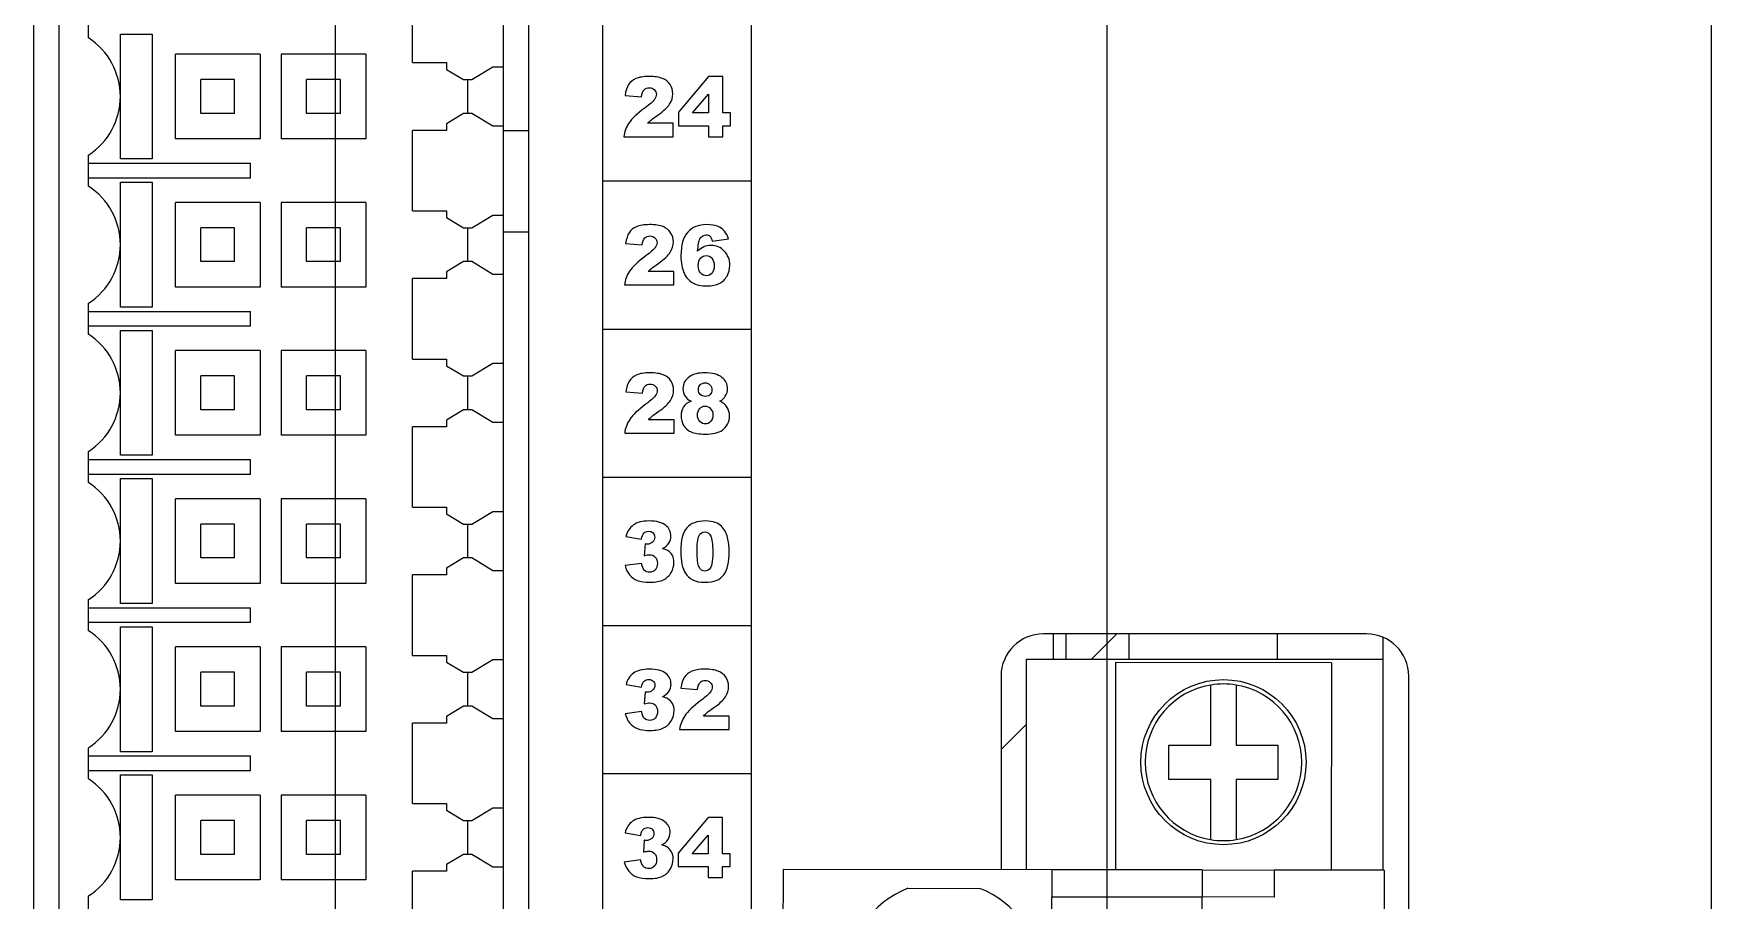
# Model space of a CAD drawing. Header units: millimetres. Extents: x 40 to 416, y -270 to 20.
# Drawn here: x 354.62 to 394.25, y -203.88 to -183.4 of the extents above; entities that cross this region are included whole.
import ezdxf

# ---------------------------------------------------------------- set-up
doc = ezdxf.new("R2010")
doc.units = ezdxf.units.MM
doc.layers.add('02___PRT_ALL_AXES', color=7, linetype='Continuous')

# ---------------------------------------------------------------- blocks, each defined once
blk = doc.blocks.new('MOD_DIM780')
at = {"linetype": 'Continuous'}
for p, q in [((146.219, 128.861), (146.219, 48.361)), ((156.719, 48.361), (156.719, 128.861)), ((145.619, 128.161), (145.619, 48.561)), ((157.319, 48.561), (157.319, 128.161)), ((159.069, 51.611), (159.069, 125.111)), ((162.569, 125.111), (162.569, 51.611)), ((170.969, 124.511), (170.969, 38.611)), ((154.569, 85.911), (154.569, 87.811)), ((146.919, 86.494), (146.919, 87.228)), ((147.669, 86.586), (148.421, 86.586)), ((147.669, 85.115), (147.669, 86.586)), ((148.421, 86.586), (148.421, 83.636)), ((150.969, 86.111), (148.969, 86.111)), ((148.969, 84.111), (148.969, 86.111)), ((150.969, 86.111), (150.969, 84.111)), ((153.469, 86.111), (151.469, 86.111)), ((151.469, 86.111), (151.469, 84.111)), ((153.469, 86.111), (153.469, 84.111)), ((154.569, 85.911), (155.37, 85.911)), ((155.37, 85.911), (155.369, 85.753)), ((155.369, 85.753), (155.772, 85.511)), ((155.969, 85.511), (156.469, 85.811)), ((156.469, 85.811), (156.719, 85.811)), ((150.369, 85.511), (149.569, 85.511)), ((149.569, 84.711), (149.569, 85.511)), ((150.369, 84.711), (150.369, 85.511)), ((152.869, 85.511), (152.069, 85.511)), ((152.069, 84.711), (152.069, 85.511)), ((152.869, 84.711), (152.869, 85.511)), ((155.772, 85.511), (155.969, 85.511)), ((155.869, 85.511), (155.869, 84.711)), ((161.563, 85.585), (160.854, 84.742)), ((161.902, 85.585), (161.563, 85.585)), ((161.902, 84.724), (161.902, 85.585)), ((147.669, 83.636), (147.669, 85.107)), ((159.59, 85.138), (159.979, 85.106)), ((161.187, 84.724), (161.563, 85.164)), ((161.563, 85.164), (161.563, 84.724)), ((150.369, 84.711), (149.569, 84.711)), ((152.869, 84.711), (152.069, 84.711)), ((155.772, 84.711), (155.369, 84.468)), ((155.369, 84.468), (155.37, 84.311)), ((155.969, 84.711), (155.772, 84.711)), ((156.469, 84.41), (155.969, 84.711)), ((160.728, 84.478), (160.121, 84.478)), ((160.728, 84.161), (160.728, 84.478)), ((160.854, 84.742), (160.854, 84.422)), ((160.854, 84.422), (161.563, 84.422)), ((161.563, 84.724), (161.187, 84.724)), ((161.563, 84.422), (161.563, 84.161)), ((162.077, 84.724), (161.902, 84.724)), ((161.902, 84.422), (162.077, 84.422)), ((161.902, 84.161), (161.902, 84.422)), ((162.077, 84.422), (162.077, 84.724)), ((150.969, 84.111), (148.969, 84.111)), ((153.469, 84.111), (151.469, 84.111)), ((155.37, 84.311), (154.569, 84.311)), ((154.569, 82.411), (154.569, 84.311)), ((156.719, 84.41), (156.469, 84.41)), ((156.719, 84.311), (157.319, 84.311)), ((159.561, 84.161), (160.728, 84.161)), ((161.563, 84.161), (161.902, 84.161)), ((146.919, 82.994), (146.919, 83.728)), ((148.421, 83.636), (147.669, 83.636)), ((146.919, 83.536), (150.744, 83.536)), ((150.744, 83.186), (150.744, 83.536)), ((150.744, 83.186), (146.919, 83.186)), ((147.669, 83.086), (148.421, 83.086)), ((147.669, 81.615), (147.669, 83.086)), ((148.421, 83.086), (148.421, 80.136)), ((162.569, 83.111), (159.069, 83.111)), ((150.969, 82.611), (148.969, 82.611)), ((148.969, 80.611), (148.969, 82.611)), ((150.969, 82.611), (150.969, 80.611)), ((153.469, 82.611), (151.469, 82.611)), ((151.469, 82.611), (151.469, 80.611)), ((153.469, 82.611), (153.469, 80.611)), ((154.569, 82.411), (155.37, 82.411)), ((155.37, 82.411), (155.369, 82.253)), ((155.369, 82.253), (155.772, 82.011)), ((155.969, 82.011), (156.469, 82.311)), ((156.469, 82.311), (156.719, 82.311)), ((150.369, 82.011), (149.569, 82.011)), ((149.569, 81.211), (149.569, 82.011)), ((150.369, 81.211), (150.369, 82.011)), ((152.869, 82.011), (152.069, 82.011)), ((152.069, 81.211), (152.069, 82.011)), ((152.869, 81.211), (152.869, 82.011)), ((155.772, 82.011), (155.969, 82.011)), ((155.869, 82.011), (155.869, 81.211)), ((156.719, 81.911), (157.319, 81.911)), ((161.647, 81.698), (162.034, 81.746)), ((147.669, 80.136), (147.669, 81.607)), ((159.604, 81.638), (159.993, 81.606)), ((150.369, 81.211), (149.569, 81.211)), ((152.869, 81.211), (152.069, 81.211)), ((155.772, 81.211), (155.369, 80.968)), ((155.369, 80.968), (155.37, 80.811)), ((155.969, 81.211), (155.772, 81.211)), ((156.469, 80.91), (155.969, 81.211)), ((156.719, 80.91), (156.469, 80.91)), ((160.742, 80.978), (160.135, 80.978)), ((160.742, 80.661), (160.742, 80.978)), ((150.969, 80.611), (148.969, 80.611)), ((153.469, 80.611), (151.469, 80.611)), ((155.37, 80.811), (154.569, 80.811)), ((154.569, 78.911), (154.569, 80.811)), ((159.575, 80.661), (160.742, 80.661)), ((146.919, 79.494), (146.919, 80.228)), ((148.421, 80.136), (147.669, 80.136)), ((146.919, 80.036), (150.744, 80.036)), ((150.744, 79.686), (146.919, 79.686)), ((150.744, 79.686), (150.744, 80.036)), ((147.669, 79.586), (148.421, 79.586)), ((147.669, 78.115), (147.669, 79.586)), ((148.421, 79.586), (148.421, 76.636)), ((162.569, 79.611), (159.069, 79.611)), ((150.969, 79.111), (148.969, 79.111)), ((148.969, 77.111), (148.969, 79.111)), ((150.969, 79.111), (150.969, 77.111)), ((153.469, 79.111), (151.469, 79.111)), ((151.469, 79.111), (151.469, 77.111)), ((153.469, 79.111), (153.469, 77.111)), ((154.569, 78.911), (155.37, 78.911)), ((155.37, 78.911), (155.369, 78.753)), ((150.369, 78.511), (149.569, 78.511)), ((149.569, 77.711), (149.569, 78.511)), ((150.369, 77.711), (150.369, 78.511)), ((152.869, 78.511), (152.069, 78.511)), ((152.069, 77.711), (152.069, 78.511)), ((152.869, 77.711), (152.869, 78.511)), ((155.369, 78.753), (155.772, 78.511)), ((155.772, 78.511), (155.969, 78.511)), ((155.869, 78.511), (155.869, 77.711)), ((155.969, 78.511), (156.469, 78.811)), ((156.469, 78.811), (156.719, 78.811)), ((147.669, 76.636), (147.669, 78.107)), ((159.609, 78.138), (159.999, 78.106)), ((150.369, 77.711), (149.569, 77.711)), ((152.869, 77.711), (152.069, 77.711)), ((155.772, 77.711), (155.369, 77.468)), ((155.969, 77.711), (155.772, 77.711)), ((156.469, 77.41), (155.969, 77.711)), ((155.37, 77.311), (154.569, 77.311)), ((154.569, 75.411), (154.569, 77.311)), ((155.369, 77.468), (155.37, 77.311)), ((156.719, 77.41), (156.469, 77.41)), ((160.748, 77.478), (160.14, 77.478)), ((160.748, 77.161), (160.748, 77.478)), ((150.969, 77.111), (148.969, 77.111)), ((153.469, 77.111), (151.469, 77.111)), ((159.581, 77.161), (160.748, 77.161)), ((146.919, 75.994), (146.919, 76.728)), ((146.919, 76.536), (150.744, 76.536)), ((148.421, 76.636), (147.669, 76.636)), ((150.744, 76.186), (150.744, 76.536)), ((150.744, 76.186), (146.919, 76.186)), ((162.569, 76.111), (159.069, 76.111)), ((147.669, 76.086), (148.421, 76.086)), ((147.669, 74.615), (147.669, 76.086)), ((148.421, 76.086), (148.421, 73.136)), ((150.969, 75.611), (148.969, 75.611)), ((148.969, 73.611), (148.969, 75.611)), ((150.969, 75.611), (150.969, 73.611)), ((153.469, 75.611), (151.469, 75.611)), ((151.469, 75.611), (151.469, 73.611)), ((153.469, 75.611), (153.469, 73.611)), ((154.569, 75.411), (155.37, 75.411)), ((155.37, 75.411), (155.369, 75.253)), ((155.969, 75.011), (156.469, 75.311)), ((156.469, 75.311), (156.719, 75.311)), ((150.369, 75.011), (149.569, 75.011)), ((149.569, 74.211), (149.569, 75.011)), ((150.369, 74.211), (150.369, 75.011)), ((152.869, 75.011), (152.069, 75.011)), ((152.069, 74.211), (152.069, 75.011)), ((152.869, 74.211), (152.869, 75.011)), ((155.369, 75.253), (155.772, 75.011)), ((155.772, 75.011), (155.969, 75.011)), ((155.869, 75.011), (155.869, 74.211)), ((147.669, 73.136), (147.669, 74.607)), ((159.61, 74.722), (159.978, 74.656)), ((160.062, 74.543), (160.042, 74.265)), ((150.369, 74.211), (149.569, 74.211)), ((152.869, 74.211), (152.069, 74.211)), ((155.772, 74.211), (155.369, 73.968)), ((155.969, 74.211), (155.772, 74.211)), ((156.469, 73.91), (155.969, 74.211)), ((155.37, 73.811), (154.569, 73.811)), ((154.569, 71.911), (154.569, 73.811)), ((155.369, 73.968), (155.37, 73.811)), ((156.719, 73.91), (156.469, 73.91)), ((159.978, 74.082), (159.589, 74.03)), ((150.969, 73.611), (148.969, 73.611)), ((153.469, 73.611), (151.469, 73.611)), ((146.919, 72.494), (146.919, 73.228)), ((146.919, 73.036), (150.744, 73.036)), ((148.421, 73.136), (147.669, 73.136)), ((150.744, 72.686), (150.744, 73.036)), ((150.744, 72.686), (146.919, 72.686)), ((147.669, 72.586), (148.421, 72.586)), ((147.669, 71.115), (147.669, 72.586)), ((148.421, 72.586), (148.421, 69.636)), ((162.569, 72.611), (159.069, 72.611)), ((150.969, 72.111), (148.969, 72.111)), ((148.969, 70.111), (148.969, 72.111)), ((150.969, 72.111), (150.969, 70.111)), ((153.469, 72.111), (151.469, 72.111)), ((151.469, 72.111), (151.469, 70.111)), ((153.469, 72.111), (153.469, 70.111)), ((154.569, 71.911), (155.37, 71.911)), ((155.37, 71.911), (155.369, 71.753)), ((155.369, 71.753), (155.772, 71.511)), ((155.969, 71.511), (156.469, 71.811)), ((156.469, 71.811), (156.719, 71.811)), ((150.369, 71.511), (149.569, 71.511)), ((149.569, 70.711), (149.569, 71.511)), ((150.369, 70.711), (150.369, 71.511)), ((152.869, 71.511), (152.069, 71.511)), ((152.069, 70.711), (152.069, 71.511)), ((152.869, 70.711), (152.869, 71.511)), ((155.772, 71.511), (155.969, 71.511)), ((155.869, 71.511), (155.869, 70.711)), ((147.669, 69.636), (147.669, 71.107)), ((159.613, 71.222), (159.981, 71.156)), ((160.065, 71.043), (160.045, 70.765)), ((160.908, 71.138), (161.298, 71.106)), ((150.369, 70.711), (149.569, 70.711)), ((152.869, 70.711), (152.069, 70.711)), ((155.772, 70.711), (155.369, 70.468)), ((155.969, 70.711), (155.772, 70.711)), ((156.469, 70.41), (155.969, 70.711)), ((159.981, 70.582), (159.592, 70.53)), ((155.37, 70.311), (154.569, 70.311)), ((154.569, 68.411), (154.569, 70.311)), ((155.369, 70.468), (155.37, 70.311)), ((156.719, 70.41), (156.469, 70.41)), ((160.879, 70.161), (162.046, 70.161)), ((162.046, 70.478), (161.439, 70.478)), ((162.046, 70.161), (162.046, 70.478)), ((150.969, 70.111), (148.969, 70.111)), ((153.469, 70.111), (151.469, 70.111)), ((146.919, 68.994), (146.919, 69.728)), ((146.919, 69.536), (150.744, 69.536)), ((148.421, 69.636), (147.669, 69.636)), ((150.744, 69.186), (150.744, 69.536)), ((150.744, 69.186), (146.919, 69.186)), ((147.669, 69.086), (148.421, 69.086)), ((147.669, 67.615), (147.669, 69.086)), ((148.421, 69.086), (148.421, 66.136)), ((162.569, 69.111), (159.069, 69.111)), ((150.969, 68.611), (148.969, 68.611)), ((148.969, 66.611), (148.969, 68.611)), ((150.969, 68.611), (150.969, 66.611)), ((153.469, 68.611), (151.469, 68.611)), ((151.469, 68.611), (151.469, 66.611)), ((153.469, 68.611), (153.469, 66.611)), ((154.569, 68.411), (155.37, 68.411)), ((155.37, 68.411), (155.369, 68.253)), ((155.369, 68.253), (155.772, 68.011)), ((155.969, 68.011), (156.469, 68.311)), ((156.469, 68.311), (156.719, 68.311)), ((150.369, 68.011), (149.569, 68.011)), ((149.569, 67.211), (149.569, 68.011)), ((150.369, 67.211), (150.369, 68.011)), ((152.869, 68.011), (152.069, 68.011)), ((152.069, 67.211), (152.069, 68.011)), ((152.869, 67.211), (152.869, 68.011)), ((155.772, 68.011), (155.969, 68.011)), ((155.869, 68.011), (155.869, 67.211)), ((161.554, 68.085), (160.845, 67.242)), ((161.893, 68.085), (161.554, 68.085)), ((161.893, 67.224), (161.893, 68.085)), ((147.669, 66.136), (147.669, 67.607)), ((159.591, 67.722), (159.958, 67.656)), ((160.042, 67.543), (160.022, 67.265)), ((161.179, 67.224), (161.554, 67.664)), ((161.554, 67.664), (161.554, 67.224)), ((150.369, 67.211), (149.569, 67.211)), ((152.869, 67.211), (152.069, 67.211)), ((155.772, 67.211), (155.369, 66.968)), ((155.969, 67.211), (155.772, 67.211)), ((156.469, 66.91), (155.969, 67.211)), ((159.958, 67.082), (159.57, 67.03)), ((160.845, 67.242), (160.845, 66.922)), ((161.554, 67.224), (161.179, 67.224)), ((162.069, 67.224), (161.893, 67.224)), ((162.069, 66.922), (162.069, 67.224)), ((150.969, 66.611), (148.969, 66.611)), ((153.469, 66.611), (151.469, 66.611)), ((155.37, 66.811), (154.569, 66.811)), ((154.569, 64.911), (154.569, 66.811)), ((155.369, 66.968), (155.37, 66.811)), ((156.719, 66.91), (156.469, 66.91)), ((160.845, 66.922), (161.554, 66.922)), ((161.554, 66.922), (161.554, 66.661)), ((161.554, 66.661), (161.893, 66.661)), ((161.893, 66.922), (162.069, 66.922)), ((161.893, 66.661), (161.893, 66.922)), ((146.919, 65.494), (146.919, 66.228)), ((148.421, 66.136), (147.669, 66.136))]:
    blk.add_line(p, q, dxfattribs=at)
for centre, radius, start, end in [((146.019, 85.111), 1.65, 303.0557, 56.9443), ((146.019, 81.611), 1.65, 303.0557, 56.9443), ((146.019, 78.111), 1.65, 303.0557, 56.9443), ((161.493, 78.208), 1.071, 270.0061, 282.0044), ((146.019, 74.611), 1.65, 303.0557, 56.9443), ((146.019, 71.111), 1.65, 303.0557, 56.9443), ((146.019, 67.611), 1.65, 303.0557, 56.9443)]:
    blk.add_arc(centre, radius, start, end, dxfattribs=at)
for points in [[(159.673, 85.394), (159.633, 85.332), (159.605, 85.247), (159.59, 85.138)], [(159.846, 85.535), (159.771, 85.502), (159.714, 85.455), (159.673, 85.394)], [(160.154, 85.585), (160.022, 85.585), (159.92, 85.567), (159.846, 85.535)], [(159.979, 85.106), (159.99, 85.184), (160.011, 85.24), (160.043, 85.271)], [(160.043, 85.271), (160.074, 85.302), (160.115, 85.318), (160.165, 85.318)], [(160.473, 85.537), (160.397, 85.568), (160.291, 85.585), (160.154, 85.585)], [(160.165, 85.318), (160.212, 85.318), (160.251, 85.303), (160.283, 85.272)], [(160.283, 85.272), (160.315, 85.242), (160.331, 85.205), (160.331, 85.163)], [(160.653, 85.394), (160.609, 85.459), (160.549, 85.506), (160.473, 85.537)], [(160.718, 85.177), (160.718, 85.257), (160.697, 85.329), (160.653, 85.394)], [(160.064, 84.845), (159.877, 84.707), (159.75, 84.587), (159.682, 84.485)], [(160.283, 85.039), (160.251, 84.994), (160.178, 84.929), (160.064, 84.845)], [(160.331, 85.163), (160.331, 85.123), (160.315, 85.082), (160.283, 85.039)], [(160.371, 84.677), (160.503, 84.769), (160.593, 84.854), (160.643, 84.932)], [(160.643, 84.932), (160.693, 85.01), (160.718, 85.091), (160.718, 85.177)], [(159.682, 84.485), (159.615, 84.384), (159.574, 84.275), (159.561, 84.161)], [(160.121, 84.478), (160.156, 84.512), (160.187, 84.541), (160.214, 84.562)], [(160.214, 84.562), (160.24, 84.584), (160.293, 84.622), (160.371, 84.677)], [(160.168, 82.085), (160.036, 82.085), (159.934, 82.067), (159.859, 82.035)], [(160.487, 82.037), (160.41, 82.068), (160.304, 82.085), (160.168, 82.085)], [(160.666, 81.894), (160.623, 81.959), (160.563, 82.006), (160.487, 82.037)], [(161.512, 82.085), (161.323, 82.085), (161.175, 82.025), (161.069, 81.908)], [(161.775, 82.045), (161.71, 82.071), (161.622, 82.085), (161.512, 82.085)], [(161.936, 81.932), (161.894, 81.982), (161.84, 82.02), (161.775, 82.045)], [(159.687, 81.894), (159.647, 81.832), (159.619, 81.747), (159.604, 81.638)], [(159.859, 82.035), (159.785, 82.002), (159.728, 81.955), (159.687, 81.894)], [(159.993, 81.606), (160.004, 81.684), (160.025, 81.74), (160.056, 81.771)], [(160.056, 81.771), (160.088, 81.802), (160.129, 81.818), (160.178, 81.818)], [(160.178, 81.818), (160.226, 81.818), (160.265, 81.803), (160.297, 81.772)], [(160.297, 81.772), (160.328, 81.742), (160.345, 81.705), (160.345, 81.663)], [(160.345, 81.663), (160.345, 81.623), (160.328, 81.582), (160.297, 81.539)], [(160.657, 81.432), (160.707, 81.51), (160.732, 81.591), (160.732, 81.677)], [(160.732, 81.677), (160.732, 81.757), (160.71, 81.829), (160.666, 81.894)], [(161.069, 81.908), (160.962, 81.79), (160.91, 81.605), (160.91, 81.353)], [(161.304, 81.456), (161.316, 81.606), (161.335, 81.704), (161.36, 81.751)], [(161.36, 81.751), (161.395, 81.813), (161.445, 81.846), (161.508, 81.846)], [(161.508, 81.846), (161.542, 81.846), (161.572, 81.834), (161.595, 81.812)], [(161.595, 81.812), (161.62, 81.789), (161.637, 81.751), (161.647, 81.698)], [(162.034, 81.746), (162.011, 81.82), (161.979, 81.883), (161.936, 81.932)], [(160.078, 81.345), (159.891, 81.207), (159.764, 81.087), (159.696, 80.985)], [(160.297, 81.539), (160.264, 81.494), (160.192, 81.429), (160.078, 81.345)], [(160.385, 81.177), (160.517, 81.269), (160.607, 81.354), (160.657, 81.432)], [(160.91, 81.353), (160.91, 81.18), (160.935, 81.042), (160.985, 80.937)], [(161.448, 81.56), (161.398, 81.537), (161.35, 81.503), (161.304, 81.456)], [(161.318, 81.122), (161.318, 81.196), (161.336, 81.254), (161.372, 81.294)], [(161.372, 81.294), (161.408, 81.334), (161.454, 81.354), (161.509, 81.354)], [(161.618, 81.595), (161.553, 81.595), (161.496, 81.583), (161.448, 81.56)], [(161.509, 81.354), (161.561, 81.354), (161.605, 81.333), (161.641, 81.292)], [(161.933, 81.461), (161.848, 81.55), (161.742, 81.595), (161.618, 81.595)], [(161.641, 81.292), (161.677, 81.25), (161.695, 81.19), (161.695, 81.111)], [(162.064, 81.122), (162.064, 81.259), (162.02, 81.371), (161.933, 81.461)], [(159.696, 80.985), (159.628, 80.884), (159.588, 80.775), (159.575, 80.661)], [(160.135, 80.978), (160.17, 81.012), (160.2, 81.041), (160.227, 81.062)], [(160.227, 81.062), (160.254, 81.084), (160.306, 81.122), (160.385, 81.177)], [(160.985, 80.937), (161.036, 80.832), (161.104, 80.756), (161.189, 80.708)], [(161.375, 80.943), (161.337, 80.986), (161.318, 81.046), (161.318, 81.122)], [(161.515, 80.879), (161.46, 80.879), (161.413, 80.9), (161.375, 80.943)], [(161.644, 80.937), (161.609, 80.898), (161.566, 80.879), (161.515, 80.879)], [(161.695, 81.111), (161.695, 81.034), (161.678, 80.976), (161.644, 80.937)], [(161.816, 80.695), (161.894, 80.734), (161.954, 80.792), (161.998, 80.869)], [(161.998, 80.869), (162.042, 80.945), (162.064, 81.029), (162.064, 81.122)], [(161.189, 80.708), (161.273, 80.661), (161.386, 80.637), (161.526, 80.637)], [(161.526, 80.637), (161.642, 80.637), (161.739, 80.657), (161.816, 80.695)], [(159.865, 78.535), (159.791, 78.502), (159.733, 78.455), (159.693, 78.394)], [(160.174, 78.585), (160.042, 78.585), (159.94, 78.567), (159.865, 78.535)], [(160.492, 78.537), (160.416, 78.568), (160.31, 78.585), (160.174, 78.585)], [(160.672, 78.394), (160.628, 78.459), (160.569, 78.506), (160.492, 78.537)], [(161.122, 78.498), (161.011, 78.424), (160.957, 78.328), (160.957, 78.211)], [(161.463, 78.585), (161.322, 78.585), (161.208, 78.556), (161.122, 78.498)], [(161.877, 78.477), (161.788, 78.548), (161.65, 78.585), (161.463, 78.585)], [(162.012, 78.208), (162.012, 78.316), (161.967, 78.406), (161.877, 78.477)], [(159.693, 78.394), (159.652, 78.332), (159.625, 78.247), (159.609, 78.138)], [(159.999, 78.106), (160.009, 78.184), (160.03, 78.24), (160.062, 78.271)], [(160.062, 78.271), (160.093, 78.302), (160.135, 78.318), (160.184, 78.318)], [(160.184, 78.318), (160.232, 78.318), (160.271, 78.303), (160.303, 78.272)], [(160.35, 78.163), (160.35, 78.123), (160.334, 78.082), (160.302, 78.039)], [(160.303, 78.272), (160.334, 78.242), (160.35, 78.205), (160.35, 78.163)], [(160.663, 77.932), (160.712, 78.01), (160.738, 78.091), (160.738, 78.177)], [(160.738, 78.177), (160.738, 78.257), (160.716, 78.329), (160.672, 78.394)], [(160.957, 78.211), (160.957, 78.14), (160.976, 78.077), (161.014, 78.022)], [(161.323, 78.188), (161.323, 78.235), (161.337, 78.273), (161.366, 78.303)], [(161.367, 78.071), (161.337, 78.1), (161.323, 78.14), (161.323, 78.188)], [(161.366, 78.303), (161.396, 78.332), (161.434, 78.348), (161.482, 78.348)], [(161.482, 78.348), (161.528, 78.348), (161.566, 78.332), (161.596, 78.302)], [(161.596, 78.302), (161.626, 78.271), (161.641, 78.232), (161.641, 78.184)], [(161.641, 78.184), (161.641, 78.138), (161.627, 78.099), (161.599, 78.071)], [(161.958, 78.032), (161.994, 78.086), (162.012, 78.145), (162.012, 78.208)], [(160.084, 77.845), (159.897, 77.707), (159.77, 77.587), (159.702, 77.485)], [(160.302, 78.039), (160.27, 77.994), (160.198, 77.929), (160.084, 77.845)], [(160.233, 77.562), (160.26, 77.584), (160.312, 77.622), (160.39, 77.677)], [(160.39, 77.677), (160.522, 77.769), (160.613, 77.854), (160.663, 77.932)], [(160.971, 77.78), (160.933, 77.723), (160.914, 77.654), (160.914, 77.572)], [(161.148, 77.913), (161.068, 77.882), (161.009, 77.838), (160.971, 77.78)], [(161.014, 78.022), (161.042, 77.982), (161.087, 77.946), (161.148, 77.913)], [(161.301, 77.586), (161.301, 77.651), (161.319, 77.702), (161.355, 77.74)], [(161.355, 77.74), (161.391, 77.779), (161.433, 77.798), (161.482, 77.798)], [(161.489, 78.027), (161.438, 78.027), (161.398, 78.041), (161.367, 78.071)], [(161.482, 77.798), (161.531, 77.798), (161.574, 77.778), (161.611, 77.738)], [(161.599, 78.071), (161.57, 78.041), (161.533, 78.027), (161.489, 78.027)], [(161.611, 77.738), (161.648, 77.698), (161.667, 77.648), (161.667, 77.587)], [(161.832, 77.913), (161.89, 77.951), (161.932, 77.991), (161.958, 78.032)], [(162.001, 77.769), (161.964, 77.828), (161.908, 77.877), (161.832, 77.913)], [(162.058, 77.57), (162.058, 77.643), (162.039, 77.709), (162.001, 77.769)], [(159.702, 77.485), (159.634, 77.384), (159.594, 77.275), (159.581, 77.161)], [(160.14, 77.478), (160.176, 77.512), (160.206, 77.541), (160.233, 77.562)], [(160.914, 77.572), (160.914, 77.488), (160.934, 77.412), (160.974, 77.344)], [(160.974, 77.344), (161.015, 77.275), (161.075, 77.224), (161.153, 77.189)], [(161.358, 77.434), (161.32, 77.473), (161.301, 77.524), (161.301, 77.586)], [(161.487, 77.376), (161.438, 77.376), (161.395, 77.395), (161.358, 77.434)], [(161.612, 77.435), (161.575, 77.395), (161.533, 77.376), (161.487, 77.376)], [(161.667, 77.587), (161.667, 77.525), (161.648, 77.475), (161.612, 77.435)], [(161.891, 77.233), (161.938, 77.266), (161.977, 77.313), (162.009, 77.374)], [(162.009, 77.374), (162.042, 77.435), (162.058, 77.5), (162.058, 77.57)], [(161.153, 77.189), (161.232, 77.155), (161.344, 77.137), (161.493, 77.137)], [(161.716, 77.16), (161.786, 77.175), (161.844, 77.2), (161.891, 77.233)], [(159.786, 74.991), (159.699, 74.928), (159.641, 74.838), (159.61, 74.722)], [(160.156, 75.085), (159.996, 75.085), (159.873, 75.053), (159.786, 74.991)], [(160.551, 74.982), (160.47, 75.05), (160.338, 75.085), (160.156, 75.085)], [(160.674, 74.725), (160.674, 74.829), (160.633, 74.914), (160.551, 74.982)], [(161.049, 74.925), (160.953, 74.818), (160.905, 74.632), (160.905, 74.366)], [(161.487, 75.085), (161.29, 75.085), (161.144, 75.031), (161.049, 74.925)], [(161.719, 75.049), (161.658, 75.072), (161.58, 75.085), (161.487, 75.085)], [(161.867, 74.959), (161.829, 74.996), (161.779, 75.026), (161.719, 75.049)], [(161.957, 74.841), (161.935, 74.882), (161.905, 74.921), (161.867, 74.959)], [(159.978, 74.656), (159.987, 74.725), (160.007, 74.773), (160.036, 74.801)], [(160.036, 74.801), (160.065, 74.829), (160.102, 74.843), (160.148, 74.843)], [(160.113, 74.538), (160.1, 74.538), (160.083, 74.539), (160.062, 74.543)], [(160.24, 74.587), (160.205, 74.555), (160.163, 74.538), (160.113, 74.538)], [(160.148, 74.843), (160.192, 74.843), (160.227, 74.83), (160.252, 74.804)], [(160.291, 74.703), (160.291, 74.658), (160.274, 74.619), (160.24, 74.587)], [(160.252, 74.804), (160.278, 74.779), (160.291, 74.745), (160.291, 74.703)], [(160.474, 74.432), (160.541, 74.469), (160.591, 74.512), (160.624, 74.561)], [(160.624, 74.561), (160.657, 74.61), (160.674, 74.664), (160.674, 74.725)], [(161.291, 74.365), (161.291, 74.541), (161.305, 74.662), (161.334, 74.727)], [(161.334, 74.727), (161.363, 74.792), (161.408, 74.826), (161.473, 74.826)], [(161.473, 74.826), (161.536, 74.826), (161.583, 74.793), (161.615, 74.729)], [(161.615, 74.729), (161.646, 74.665), (161.662, 74.54), (161.662, 74.355)], [(162.01, 74.698), (161.997, 74.752), (161.979, 74.8), (161.957, 74.841)], [(162.049, 74.371), (162.049, 74.484), (162.036, 74.593), (162.01, 74.698)], [(160.042, 74.265), (160.095, 74.28), (160.137, 74.288), (160.168, 74.288)], [(160.168, 74.288), (160.225, 74.288), (160.27, 74.27), (160.303, 74.234)], [(160.303, 74.234), (160.337, 74.198), (160.354, 74.149), (160.354, 74.084)], [(160.598, 74.385), (160.57, 74.403), (160.528, 74.419), (160.474, 74.432)], [(160.707, 74.272), (160.681, 74.319), (160.644, 74.357), (160.598, 74.385)], [(160.746, 74.105), (160.746, 74.17), (160.732, 74.225), (160.707, 74.272)], [(160.905, 74.366), (160.905, 74.258), (160.914, 74.159), (160.933, 74.069)], [(161.338, 74), (161.306, 74.065), (161.291, 74.187), (161.291, 74.365)], [(161.662, 74.355), (161.662, 74.228), (161.655, 74.134), (161.642, 74.075)], [(161.921, 73.813), (162.006, 73.931), (162.049, 74.117), (162.049, 74.371)], [(159.589, 74.03), (159.614, 73.942), (159.65, 73.87), (159.698, 73.813)], [(159.698, 73.813), (159.746, 73.755), (159.806, 73.711), (159.88, 73.682)], [(160.049, 73.919), (160.016, 73.949), (159.993, 74.004), (159.978, 74.082)], [(160.172, 73.874), (160.122, 73.874), (160.081, 73.888), (160.049, 73.919)], [(160.302, 73.931), (160.267, 73.893), (160.223, 73.874), (160.172, 73.874)], [(160.354, 74.084), (160.354, 74.02), (160.336, 73.969), (160.302, 73.931)], [(160.497, 73.697), (160.578, 73.737), (160.639, 73.795), (160.681, 73.87)], [(160.681, 73.87), (160.724, 73.944), (160.746, 74.023), (160.746, 74.105)], [(160.933, 74.069), (160.952, 73.98), (160.978, 73.91), (161.011, 73.858)], [(161.011, 73.858), (161.058, 73.786), (161.118, 73.73), (161.191, 73.693)], [(161.475, 73.902), (161.415, 73.902), (161.369, 73.935), (161.338, 74)], [(161.577, 73.943), (161.549, 73.916), (161.514, 73.902), (161.475, 73.902)], [(161.476, 73.637), (161.686, 73.637), (161.834, 73.695), (161.921, 73.813)], [(161.642, 74.075), (161.628, 74.015), (161.606, 73.971), (161.577, 73.943)], [(159.88, 73.682), (159.953, 73.652), (160.053, 73.637), (160.181, 73.637)], [(160.181, 73.637), (160.311, 73.637), (160.417, 73.658), (160.497, 73.697)], [(161.191, 73.693), (161.263, 73.656), (161.358, 73.637), (161.476, 73.637)], [(159.789, 71.491), (159.702, 71.428), (159.644, 71.338), (159.613, 71.222)], [(160.158, 71.585), (159.999, 71.585), (159.876, 71.553), (159.789, 71.491)], [(160.039, 71.301), (160.068, 71.329), (160.105, 71.343), (160.151, 71.343)], [(160.151, 71.343), (160.195, 71.343), (160.23, 71.33), (160.255, 71.304)], [(160.554, 71.482), (160.473, 71.55), (160.341, 71.585), (160.158, 71.585)], [(160.677, 71.225), (160.677, 71.329), (160.636, 71.414), (160.554, 71.482)], [(160.992, 71.394), (160.951, 71.332), (160.923, 71.247), (160.908, 71.138)], [(161.164, 71.535), (161.089, 71.502), (161.032, 71.455), (160.992, 71.394)], [(161.472, 71.585), (161.341, 71.585), (161.238, 71.567), (161.164, 71.535)], [(161.791, 71.537), (161.715, 71.568), (161.609, 71.585), (161.472, 71.585)], [(161.971, 71.394), (161.927, 71.459), (161.868, 71.506), (161.791, 71.537)], [(162.037, 71.177), (162.037, 71.257), (162.015, 71.329), (161.971, 71.394)], [(159.981, 71.156), (159.99, 71.225), (160.01, 71.273), (160.039, 71.301)], [(160.115, 71.038), (160.103, 71.038), (160.086, 71.039), (160.065, 71.043)], [(160.242, 71.087), (160.208, 71.055), (160.166, 71.038), (160.115, 71.038)], [(160.294, 71.203), (160.294, 71.158), (160.277, 71.119), (160.242, 71.087)], [(160.255, 71.304), (160.281, 71.279), (160.294, 71.245), (160.294, 71.203)], [(160.477, 70.932), (160.544, 70.969), (160.594, 71.012), (160.627, 71.061)], [(160.627, 71.061), (160.66, 71.11), (160.677, 71.164), (160.677, 71.225)], [(161.298, 71.106), (161.308, 71.184), (161.329, 71.24), (161.361, 71.271)], [(161.361, 71.271), (161.392, 71.302), (161.433, 71.318), (161.483, 71.318)], [(161.601, 71.039), (161.569, 70.994), (161.496, 70.929), (161.383, 70.845)], [(161.483, 71.318), (161.531, 71.318), (161.57, 71.303), (161.601, 71.272)], [(161.601, 71.272), (161.633, 71.242), (161.649, 71.205), (161.649, 71.163)], [(161.649, 71.163), (161.649, 71.123), (161.633, 71.082), (161.601, 71.039)], [(161.962, 70.932), (162.011, 71.01), (162.037, 71.091), (162.037, 71.177)], [(160.051, 70.419), (160.019, 70.449), (159.996, 70.504), (159.981, 70.582)], [(160.045, 70.765), (160.098, 70.78), (160.14, 70.788), (160.171, 70.788)], [(160.171, 70.788), (160.228, 70.788), (160.273, 70.77), (160.306, 70.734)], [(160.357, 70.584), (160.357, 70.52), (160.339, 70.469), (160.304, 70.431)], [(160.306, 70.734), (160.34, 70.698), (160.357, 70.649), (160.357, 70.584)], [(160.601, 70.885), (160.573, 70.903), (160.531, 70.919), (160.477, 70.932)], [(160.709, 70.772), (160.684, 70.819), (160.647, 70.857), (160.601, 70.885)], [(160.684, 70.37), (160.727, 70.444), (160.749, 70.523), (160.749, 70.605)], [(160.749, 70.605), (160.749, 70.67), (160.735, 70.725), (160.709, 70.772)], [(161.383, 70.845), (161.195, 70.707), (161.068, 70.587), (161.001, 70.485)], [(161.439, 70.478), (161.474, 70.512), (161.505, 70.541), (161.532, 70.562)], [(161.532, 70.562), (161.558, 70.584), (161.611, 70.622), (161.689, 70.677)], [(161.689, 70.677), (161.821, 70.769), (161.912, 70.854), (161.962, 70.932)], [(159.592, 70.53), (159.617, 70.442), (159.653, 70.37), (159.701, 70.313)], [(159.701, 70.313), (159.749, 70.255), (159.809, 70.211), (159.882, 70.182)], [(159.882, 70.182), (159.956, 70.152), (160.056, 70.137), (160.184, 70.137)], [(160.175, 70.374), (160.125, 70.374), (160.084, 70.388), (160.051, 70.419)], [(160.304, 70.431), (160.27, 70.393), (160.226, 70.374), (160.175, 70.374)], [(160.184, 70.137), (160.314, 70.137), (160.42, 70.158), (160.5, 70.197)], [(160.5, 70.197), (160.58, 70.237), (160.642, 70.295), (160.684, 70.37)], [(161.001, 70.485), (160.933, 70.384), (160.893, 70.275), (160.879, 70.161)], [(159.767, 67.991), (159.679, 67.928), (159.621, 67.838), (159.591, 67.722)], [(160.136, 68.085), (159.976, 68.085), (159.853, 68.053), (159.767, 67.991)], [(159.958, 67.656), (159.968, 67.725), (159.988, 67.773), (160.017, 67.801)], [(160.017, 67.801), (160.045, 67.829), (160.082, 67.843), (160.128, 67.843)], [(160.128, 67.843), (160.172, 67.843), (160.208, 67.83), (160.233, 67.804)], [(160.532, 67.982), (160.45, 68.05), (160.318, 68.085), (160.136, 68.085)], [(160.233, 67.804), (160.258, 67.779), (160.272, 67.745), (160.272, 67.703)], [(160.654, 67.725), (160.654, 67.829), (160.613, 67.914), (160.532, 67.982)], [(160.093, 67.538), (160.081, 67.538), (160.063, 67.539), (160.042, 67.543)], [(160.22, 67.587), (160.186, 67.555), (160.144, 67.538), (160.093, 67.538)], [(160.272, 67.703), (160.272, 67.658), (160.254, 67.619), (160.22, 67.587)], [(160.455, 67.432), (160.522, 67.469), (160.571, 67.512), (160.605, 67.561)], [(160.579, 67.385), (160.55, 67.403), (160.508, 67.419), (160.455, 67.432)], [(160.687, 67.272), (160.661, 67.319), (160.625, 67.357), (160.579, 67.385)], [(160.605, 67.561), (160.637, 67.61), (160.654, 67.664), (160.654, 67.725)], [(159.57, 67.03), (159.594, 66.942), (159.631, 66.87), (159.679, 66.813)], [(160.029, 66.919), (159.997, 66.949), (159.974, 67.004), (159.958, 67.082)], [(160.022, 67.265), (160.076, 67.28), (160.118, 67.288), (160.148, 67.288)], [(160.148, 67.288), (160.206, 67.288), (160.251, 67.27), (160.284, 67.234)], [(160.335, 67.084), (160.335, 67.02), (160.316, 66.969), (160.282, 66.931)], [(160.284, 67.234), (160.317, 67.198), (160.335, 67.149), (160.335, 67.084)], [(160.662, 66.87), (160.704, 66.944), (160.726, 67.023), (160.726, 67.105)], [(160.726, 67.105), (160.726, 67.17), (160.713, 67.225), (160.687, 67.272)], [(159.679, 66.813), (159.726, 66.755), (159.786, 66.711), (159.86, 66.682)], [(159.86, 66.682), (159.933, 66.652), (160.034, 66.637), (160.162, 66.637)], [(160.152, 66.874), (160.103, 66.874), (160.061, 66.888), (160.029, 66.919)], [(160.282, 66.931), (160.248, 66.893), (160.204, 66.874), (160.152, 66.874)], [(160.162, 66.637), (160.292, 66.637), (160.398, 66.658), (160.478, 66.697)], [(160.478, 66.697), (160.558, 66.737), (160.619, 66.795), (160.662, 66.87)]]:
    blk.add_open_spline(points, degree=3, dxfattribs=at)
blk = doc.blocks.new('MOD_PWR750')
at = {"color": 7, "linetype": 'Continuous'}
for p, q in [((-0.25, 6), (-0.25, 124)), ((32.25, 6), (32.25, 124)), ((16.7, 72.42), (16.7, 71.82)), ((17, 72.42), (17, 71.82)), ((18.5, 71.82), (18.5, 72.42)), ((22, 71.82), (22, 72.42)), ((24.5, 66.836), (24.5, 72.325)), ((16.07, 66.847), (16.07, 71.82)), ((16.07, 71.82), (24.5, 71.82)), ((18.177, 71.741), (18.171, 66.847)), ((23.276, 71.735), (18.177, 71.741)), ((23.276, 71.735), (23.271, 66.835)), ((15.47, 71.42), (15.47, 66.848)), ((20.424, 69.792), (20.426, 71.211)), ((21.026, 71.21), (21.024, 69.791)), ((19.436, 68.98), (19.437, 69.793)), ((19.437, 69.793), (20.424, 69.792)), ((21.024, 69.791), (22.012, 69.79)), ((22.012, 69.79), (22.011, 68.977)), ((20.423, 68.979), (19.436, 68.98)), ((20.422, 67.56), (20.423, 68.979)), ((21.023, 68.979), (21.022, 67.559)), ((22.011, 68.977), (21.023, 68.979)), ((10.321, 66.854), (10.303, 51.603)), ((16.671, 66.846), (10.321, 66.854)), ((16.671, 66.848), (16.67, 66.208)), ((20.221, 66.844), (16.671, 66.848)), ((20.221, 66.844), (20.22, 66.204)), ((20.221, 66.844), (21.921, 66.839)), ((21.921, 66.839), (21.92, 66.199)), ((24.521, 66.836), (21.921, 66.839)), ((24.521, 66.836), (24.503, 51.586)), ((13.272, 66.41), (14.969, 66.408)), ((16.664, 61.128), (16.67, 66.207)), ((16.67, 66.208), (20.22, 66.204)), ((20.214, 61.124), (20.22, 66.202)), ((21.92, 66.199), (20.22, 66.204))]:
    blk.add_line(p, q, dxfattribs=at)
at = {"color": 2, "linetype": 'Continuous'}
for p, q in [((17.604, 71.82), (18.204, 72.42)), ((15.47, 69.686), (16.07, 70.286))]:
    blk.add_line(p, q, dxfattribs=at)
at = {"color": 7, "linetype": 'Continuous'}
blk.add_circle((20.724, 69.388), 1.95, dxfattribs=at)
for centre, radius, start, end in [((20.724, 69.385), 1.85, 99.2655, 260.6007), ((20.724, 69.385), 1.85, 80.6007, 99.2655), ((20.724, 69.385), 1.85, 279.2655, 80.6007), ((20.724, 69.385), 1.85, 260.6007, 279.2655), ((14.068, 64.359), 2.2, 111.2131, 179.9331), ((14.168, 64.359), 2.2, 359.9331, 68.6531)]:
    blk.add_arc(centre, radius, start, end, dxfattribs=at)
at = {"layer": '02___PRT_ALL_AXES', "color": 7, "linetype": 'Continuous'}
for p, q in [((24.1, 72.42), (16.47, 72.42)), ((25.1, 46.98), (25.1, 71.42))]:
    blk.add_line(p, q, dxfattribs=at)
for centre, start, end in [((16.47, 71.42), 90, 180), ((24.1, 71.42), 0, 90)]:
    blk.add_arc(centre, 1, start, end, dxfattribs=at)

msp = doc.modelspace()

# ---------------------------------------------------------------- block references
for name, p in [('MOD_DIM780', (209, -270)), ('MOD_PWR750', (362, -270))]:
    msp.add_blockref(name, p)

doc.saveas('drawing.dxf')
